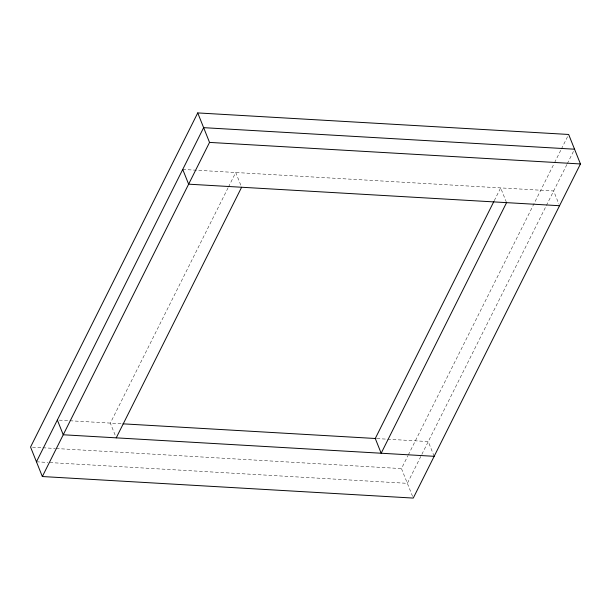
<?xml version="1.0" encoding="UTF-8"?>
<svg xmlns="http://www.w3.org/2000/svg" width="611" height="611" viewBox="0 0 611 611"><rect width="100%" height="100%" fill="white"/><g stroke="black" fill="none" stroke-linecap="round" stroke-linejoin="round"><path stroke-width="0.46" stroke-dasharray="3.06 2.29" d="M228.048 187.852L110.331 423.102L115.54 436.109M228.476 186.997L235.724 172.508L241.276 186.386M494.268 200.683L500.669 187.898L506.214 201.775M412.57 496.346L401.465 468.591L407.865 455.806M408.293 454.951L554.154 163.442M554.582 162.595L560.982 149.81M561.402 148.954L567.802 136.169M566.878 164.55L407.361 483.339L48.811 462.512M567.306 163.702L573.698 150.917M182.735 169.43L553.658 190.976L558.859 203.982M59.236 420.131L121.07 423.728M376.903 438.583L428.265 441.57L434.161 456.31M32.452 447.16L41.96 447.71M42.915 447.764L55.28 448.482M56.227 448.535L401.465 468.591M36.446 461.794L47.857 462.451"/><path stroke-width="0.92" d="M197.735 112.92L30.55 447.046L42.342 476.534L413.265 498.08L580.45 163.954L568.658 134.466L197.735 112.92L209.535 142.409L42.342 476.534M36.446 461.794L203.639 127.661L574.554 149.206M116.227 437.85L241.62 187.249M493.841 201.538L375.276 438.492L381.172 453.24L506.565 202.638M209.535 142.409L580.45 163.954M559.554 205.716L188.631 184.171L182.735 169.43M122.971 423.835L375.956 438.53M434.161 456.31L63.246 434.772L57.342 420.024"/></g></svg>
